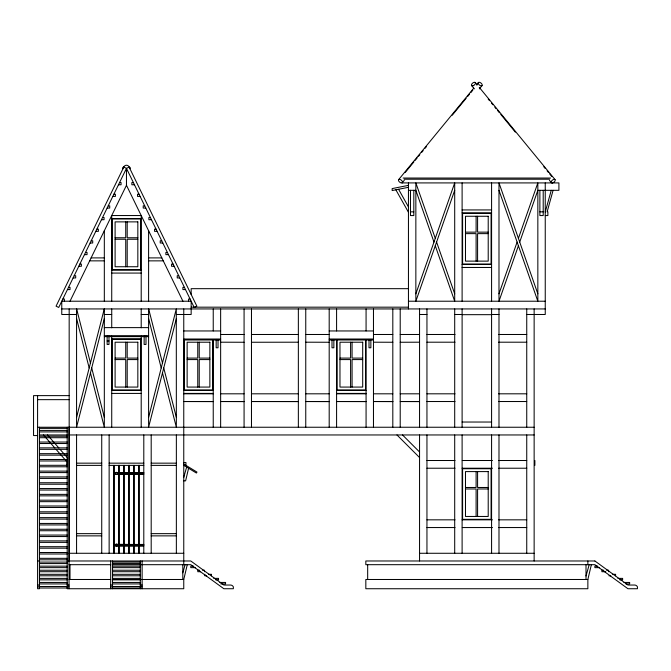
<?xml version="1.0" encoding="UTF-8"?>
<svg xmlns="http://www.w3.org/2000/svg" width="671" height="671" viewBox="0 0 671 671"><rect width="100%" height="100%" fill="white"/><g stroke="black" fill="none" stroke-linecap="round" stroke-linejoin="round"><path stroke-width="1.01" d="M188.593 468.274L185.607 480.847L183.762 480.847M67.192 427.242L67.192 588.735L183.762 588.735L183.762 579.484L187.276 564.688M587.863 579.484L365.829 579.484L365.829 588.735L587.863 588.735L587.863 579.484L591.377 564.688M76.569 417.362L104.265 308.937M104.324 318.591L76.569 427.242L76.569 308.937M148.601 417.362L176.297 308.937L176.356 427.242L162.483 372.917M176.356 318.591L148.601 427.242L148.601 308.937M545.246 211.994L551.243 190.321M553.097 190.321L547.133 211.851L547.872 211.851L547.872 215.559L545.246 215.559M183.762 477.358L186.647 467.083M182.806 572.808L185.087 564.688M586.009 575.995L589.188 564.688M415.852 293.823L454.703 182.915L454.703 301.22L435.278 245.771M454.703 190.321L415.852 301.22L415.852 182.915L435.278 238.373M498.989 293.823L517.115 242.072M518.415 238.373L537.84 182.915L537.84 301.22L498.989 190.321M518.415 245.771L498.989 301.22L498.989 182.915L537.84 293.823M519.706 242.072L537.84 190.321L558.909 190.321L558.909 182.915L402.072 182.915M129.939 168.74L130.308 167.742L128.522 166.106A2.843 2.843 0 0 0 124.412 166.106L122.625 167.742L122.994 168.74M70.002 301.22L126.467 185.28L126.467 170.359M398.683 179.576L473.76 88.169M476.418 84.932L478.415 82.508M405.276 172.405L413.881 161.929M415.198 160.319L417.186 157.903M418.511 156.293L419.836 154.682M421.816 152.258L423.141 150.648M425.129 148.232L426.454 146.622M452.254 115.202L466.152 98.285M467.477 96.674L469.457 94.259M470.782 92.648L472.77 90.233M402.29 182.722A2.399 1.283 39.4 0 0 400.377 179.576A2.399 1.283 39.4 0 0 398.792 181.145A2.399 1.283 39.4 0 0 402.29 182.722L404.286 180.289M479.362 88.882L482.021 85.653A2.399 1.283 39.4 0 0 480.109 82.508A2.399 1.283 39.4 0 0 478.524 84.076A2.399 1.283 39.4 0 0 482.021 85.653M408.446 185.364L392.166 188.593L392.166 190.547L408.446 187.31M125.385 170.593L127.549 170.593M403.12 178.041L550.572 178.041M404.168 179.216L549.524 179.216M119.555 182.554L121.065 182.554L121.065 184.777L118.473 184.777M133.37 182.554L131.86 182.554L131.86 184.777L134.452 184.777M408.446 190.321L415.852 190.321L433.978 242.072M113.885 194.204L115.395 194.204L115.395 196.418L112.803 196.418M139.04 194.204L137.538 194.204L137.538 196.418L140.122 196.418M108.216 205.846L109.725 205.846L109.725 208.069L107.134 208.069M144.718 205.846L143.208 205.846L143.208 208.069L145.792 208.069M462.109 209.931L491.583 209.931M410.484 211.851L413.814 211.851M539.878 211.851L543.208 211.851M462.109 212.892L491.583 212.892M102.546 217.488L104.055 217.488L104.055 219.711L101.464 219.711M150.388 217.488L148.878 217.488L148.878 219.711L151.47 219.711M111.73 218.503L141.204 218.503M96.876 229.138L98.385 229.138L98.385 231.352L95.794 231.352M156.058 229.138L154.548 229.138L154.548 231.352L157.14 231.352M465.481 232.149L476.108 232.149L476.108 216.263M488.211 232.149L477.584 232.149L477.584 216.263M465.481 233.634L476.108 233.634L476.108 261.128M488.211 233.634L477.584 233.634L477.584 261.128M115.102 237.76L125.729 237.76L125.729 221.875M137.832 237.76L127.205 237.76L127.205 221.875M115.102 239.245L125.729 239.245L125.729 266.739M137.832 239.245L127.205 239.245L127.205 266.739M91.206 240.78L92.715 240.78L92.715 243.003L90.124 243.003M161.728 240.78L160.218 240.78L160.218 243.003L162.81 243.003M85.536 252.422L87.045 252.422L87.045 254.645L84.454 254.645M167.398 252.422L165.888 252.422L165.888 254.645L168.48 254.645M91.097 257.899L104.324 257.899M148.601 257.899L161.828 257.899M89.654 260.86L104.324 260.86M148.601 260.86L163.271 260.86M79.866 264.072L81.376 264.072L81.376 266.286L78.784 266.286M173.068 264.072L171.558 264.072L171.558 266.286L174.15 266.286M462.109 264.5L491.583 264.5M462.109 267.461L491.583 267.461M111.73 270.111L141.204 270.111M111.73 273.072L141.204 273.072M74.196 275.714L75.697 275.714L75.697 277.937L73.114 277.937M178.738 275.714L177.228 275.714L177.228 277.937L179.82 277.937M68.517 287.356L70.027 287.356L70.027 289.578L67.444 289.578M184.408 287.356L182.898 287.356L182.898 289.578L185.49 289.578M408.446 288.673L191.16 288.673L191.16 294.46M62.848 299.006L64.357 299.006L64.357 301.22M190.078 299.006L188.568 299.006L188.568 301.22M408.446 301.22L545.246 301.22M191.16 307.175L194.062 307.175M194.775 307.175L408.446 307.175M61.766 308.937L545.246 308.937M76.569 314.489L61.766 314.489L61.766 301.22L191.16 301.22L191.16 314.489L176.356 314.489M104.324 314.489L111.73 314.489M141.204 314.489L148.601 314.489M419.551 314.489L426.949 314.489M454.703 314.489L462.109 314.489M491.583 314.489L498.989 314.489M526.743 314.489L545.246 314.489L545.246 182.915M462.109 314.674L491.583 314.674M104.324 327.624L148.601 327.624M183.451 330.954L220.642 330.954M329.193 330.954L373.47 330.954M220.642 334.485L244.076 334.485M251.474 334.485L298.352 334.485M305.758 334.485L329.193 334.485M373.47 334.485L392.812 334.485M400.21 334.485L419.551 334.485M426.949 334.485L455.013 334.485M498.67 334.485L526.743 334.485M104.324 335.685L148.601 335.685M104.324 336.632L148.601 336.632M111.73 338.847L141.204 338.847M184.005 339.023L220.642 339.023M329.193 339.023L373.47 339.023M184.005 339.971L220.642 339.971M329.193 339.971L373.47 339.971M107.134 340.952L108.987 340.952M220.642 342.202L244.076 342.26M251.474 342.26L298.352 342.202M305.758 342.202L329.193 342.26M373.47 342.202L392.812 342.26M400.21 342.26L419.551 342.202M426.949 342.202L455.013 342.202M498.67 342.202L526.743 342.202M115.102 358.104L125.729 358.104L125.729 342.218M137.832 358.104L127.205 358.104L127.205 342.218M187.134 358.104L197.76 358.104L197.76 342.218M209.864 358.104L199.237 358.104L199.237 342.218M339.971 358.104L350.589 358.104L350.589 342.218M362.701 358.104L352.074 358.104L352.074 342.218M115.102 359.581L125.729 359.581L125.729 387.075M137.832 359.581L127.205 359.581L127.205 387.075M187.134 359.581L197.76 359.581L197.76 387.075M209.864 359.581L199.237 359.581L199.237 387.075M339.971 359.581L350.589 359.581L350.589 387.075M362.701 359.581L352.074 359.581L352.074 387.075M111.73 390.455L141.204 390.455M183.762 390.455L213.235 390.455M336.59 390.455L366.072 390.455M111.73 393.416L141.204 393.416M183.762 393.416L213.235 393.416M336.59 393.416L366.072 393.416M183.762 393.81L213.235 393.81M220.642 393.81L244.076 393.81M251.474 393.81L298.352 393.81M305.758 393.81L329.193 393.81M336.59 393.81L366.072 393.81M373.47 393.81L392.812 393.81M400.21 393.81L419.551 393.81M426.949 393.81L455.013 393.81M498.67 393.81L526.743 393.81M69.172 395.622L33.55 395.622L33.55 435.554L37.584 435.554M37.584 399.656L69.172 399.656M426.949 401.526L455.013 401.526M498.67 401.526L526.743 401.526M462.109 422.034L491.583 422.034M37.584 427.242L534.141 427.242M39.614 428.358L67.134 428.358M39.438 430.413L67.192 430.413M39.438 431.898L67.192 431.898M39.623 434.959L67.134 434.959M69.172 434.959L534.141 434.959M39.438 436.225L67.192 436.225M39.438 437.71L67.192 437.71M39.438 442.046L67.192 442.046M39.438 443.523L67.192 443.523M39.438 447.859L67.192 447.859M39.438 449.335L67.192 449.335M39.438 453.671L67.192 453.671M39.438 455.148L67.192 455.148M39.438 459.484L67.192 459.484M426.949 460.507L455.013 460.507M462.294 460.507L492.439 460.507M498.67 460.507L526.743 460.507M39.438 460.969L67.192 460.969M183.988 462.529L185.951 462.529L185.951 465.38L183.988 465.38M76.569 463.158L101.732 463.158M109.138 463.158L143.795 463.158M151.193 463.158L176.356 463.158M39.438 465.297L67.192 465.297M76.569 465.38L101.732 465.38M109.138 465.38L143.795 465.38M151.193 465.38L176.356 465.38M39.438 466.781L67.192 466.781M426.949 468.224L455.013 468.224M462.109 468.224L492.439 468.224M498.67 468.224L526.743 468.224M39.438 471.117L67.192 471.117M39.438 472.594L67.192 472.594M143.795 472.652L117.148 472.652A1.074 1.074 0 0 0 115.622 472.636A1.074 1.074 0 0 0 115.622 474.162A1.074 1.074 0 0 0 117.148 474.137L143.795 474.137M39.438 476.93L67.192 476.93M39.438 478.406L67.192 478.406M39.438 482.743L67.192 482.743M39.438 484.227L67.192 484.227M465.481 487.482L476.108 487.482L476.108 471.596M488.211 487.482L477.584 487.482L477.584 471.596M39.438 488.555L67.192 488.555M465.481 488.966L476.108 488.966L476.108 516.46M488.211 488.966L477.584 488.966L477.584 516.46M39.438 490.04L67.192 490.04M39.438 494.368L67.192 494.368M39.438 495.852L67.192 495.852M39.438 500.189L67.192 500.189M39.438 501.665L67.192 501.665M39.438 506.001L67.192 506.001M39.438 507.477L67.192 507.477M39.438 511.814L67.192 511.814M39.438 513.298L67.192 513.298M39.438 517.626L67.192 517.626M39.438 519.111L67.192 519.111M426.949 519.832L455.013 519.832M462.109 519.832L492.439 519.832M498.67 519.832L526.743 519.832M39.438 523.439L67.192 523.439M39.438 524.923L67.192 524.923M426.949 527.549L455.013 527.549M462.294 527.549L492.439 527.549M498.67 527.549L526.743 527.549M39.438 529.26L67.192 529.26M39.438 530.736L67.192 530.736M76.569 533.646L101.732 533.646M151.193 533.646L176.356 533.646M39.438 535.072L67.192 535.072M76.569 535.869L101.732 535.869M151.193 535.869L176.356 535.869M39.438 536.548L67.192 536.548M39.438 540.885L67.192 540.885M39.438 542.369L67.192 542.369M143.795 544.449L117.148 544.449A1.074 1.074 0 0 0 115.622 544.424A1.074 1.074 0 0 0 115.622 545.951A1.074 1.074 0 0 0 117.148 545.926L143.795 545.926M39.438 546.697L67.192 546.697M39.438 548.182L67.192 548.182M39.438 552.51L67.192 552.51M69.172 553.273L183.762 553.273M419.551 553.273L534.141 553.273M39.438 553.994L67.192 553.994M39.438 558.331L67.192 558.331M39.438 559.807L67.192 559.807M37.584 560.981L39.438 560.981M67.192 560.981L190.79 560.981L223.846 585.037L230.455 585.037A3.187 3.187 0 0 1 233.349 586.89L233.349 588.735L223.846 588.735L190.79 564.688L112.82 564.688M39.438 562.097L67.192 562.097M112.527 562.097L140.281 562.097M39.438 563.573L67.192 563.573M112.527 563.573L140.281 563.573M69.046 564.688L110.757 564.688M39.438 566.165L67.192 566.165M112.527 566.165L140.281 566.165M193.625 566.165L190.774 566.165L190.774 567.649L195.529 567.649M597.727 566.165L594.875 566.165L594.875 567.649L599.631 567.649M39.438 567.649L67.192 567.649M112.527 567.649L140.281 567.649M39.438 570.233L67.192 570.233M112.527 570.233L140.281 570.233M199.706 570.233L197.802 570.233L197.802 571.717L200.663 571.717M202.567 570.233L204.462 570.233L204.462 571.717M603.808 570.233L601.904 570.233L601.904 571.717L605.712 571.717M606.668 570.233L608.572 570.233L608.572 571.717M39.438 571.717L67.192 571.717M112.527 571.717L140.281 571.717M39.438 574.309L67.192 574.309M112.527 574.309L140.281 574.309M208.639 574.309L211.499 574.309L211.499 575.785M612.74 574.309L615.601 574.309L615.601 575.785M39.438 575.785L67.192 575.785M112.527 575.785L140.281 575.785M206.743 575.785L204.84 575.785L204.84 574.309M608.941 575.785L610.845 575.785M39.438 578.377L67.192 578.377M112.527 578.377L140.281 578.377M213.772 578.377L218.528 578.377L218.528 579.861L215.676 579.861M617.874 578.377L622.629 578.377L622.629 579.861L619.778 579.861M69.046 579.484L110.757 579.484M112.845 579.484L183.762 579.484M39.438 579.861L67.192 579.861M112.527 579.861L140.281 579.861M39.438 582.445L67.192 582.445M112.527 582.445L140.281 582.445M219.853 582.445L225.557 582.445L225.557 583.929L220.801 583.929M623.955 582.445L629.658 582.445L629.658 583.929L625.858 583.929M39.438 583.929L67.192 583.929M112.527 583.929L140.281 583.929M37.584 585.037L39.438 585.037M67.192 585.037L69.046 585.037M110.673 585.037L112.527 585.037M140.281 585.037L142.126 585.037M39.438 586.521L67.192 586.521M112.527 586.521L140.281 586.521M37.584 586.89L39.438 586.89M67.192 586.89L69.046 586.89M110.673 586.89L112.527 586.89M140.281 586.89L142.126 586.89M39.438 587.997L67.192 587.997M112.527 587.997L140.281 587.997M183.762 464.022L196.972 472.09L196.393 473.038L183.762 465.33M402.525 434.959L419.551 451.986M396.98 434.959L419.551 457.538M47.473 434.959L58.914 448.035M60.256 449.578L67.654 458.033M43.456 434.959L54.896 448.035M56.238 449.578L66.999 461.883L66.999 465.431M475.278 82.508L477.274 84.932M479.262 87.356L555.009 179.576M488.203 99.09L489.528 100.7M491.507 103.116L492.833 104.735M494.821 107.15L496.137 108.761M497.463 110.371L499.45 112.787M500.776 114.397L515.328 132.12M543.787 166.76L545.104 168.371M547.091 170.795L548.417 172.405M549.742 174.015L551.721 176.431M471.671 85.653L474.33 88.882M549.406 180.289L551.403 182.722M398.566 189.272L408.446 206.886M395.865 189.809L408.446 212.246M126.467 185.28L182.931 301.22M436.578 242.072L454.703 293.823M148.668 308.937L162.483 363.028M163.749 367.976L176.356 417.362M148.601 318.591L161.216 367.976M76.628 308.937L90.451 363.028M91.709 367.976L104.324 417.362M76.569 318.591L89.184 367.976M90.451 372.917L104.324 427.242L104.324 308.937M587.863 560.981L587.863 564.688M586.009 564.688L586.009 579.484M543.208 190.321L543.208 215.559L539.878 215.559L539.878 190.321M534.879 460.507L534.879 465.38M534.141 308.937L534.141 560.981M526.743 308.937L526.743 427.242M526.743 434.959L526.743 553.273M498.989 308.937L498.989 427.242M498.989 434.959L498.989 553.273M491.583 182.915L491.583 301.22M491.583 308.937L491.583 427.242M491.583 434.959L491.583 553.273M462.109 182.915L462.109 301.22M462.109 308.937L462.109 427.242M462.109 434.959L462.109 553.273M454.703 308.937L454.703 427.242M454.703 434.959L454.703 553.273M426.949 308.937L426.949 427.242M426.949 434.959L426.949 553.273M419.551 308.937L419.551 427.242M419.551 434.959L419.551 560.981M413.814 190.321L413.814 215.559L410.484 215.559L410.484 190.321M408.446 182.915L408.446 308.937M400.21 308.937L400.21 427.242M392.812 308.937L392.812 427.242M373.47 308.937L373.47 427.242M370.862 339.4L370.862 347.779L369.008 347.779L369.008 339.4M367.674 564.688L367.674 579.484M366.072 308.937L366.072 330.929M366.072 339.878L366.072 427.242M365.578 340.373L365.578 389.952L337.094 389.952L337.094 340.373M336.59 308.937L336.59 330.929M336.59 339.878L336.59 427.242M333.856 339.4L333.856 347.779L332.002 347.779L332.002 339.4M329.193 308.937L329.193 427.242M305.758 308.937L305.758 427.242M298.352 308.937L298.352 427.242M251.474 308.937L251.474 427.242M244.076 308.937L244.076 427.242M220.642 308.937L220.642 427.242M218.025 339.4L218.025 347.779L216.171 347.779L216.171 339.4M213.235 308.937L213.235 330.929M213.235 339.878L213.235 427.242M212.741 340.373L212.741 389.952L184.257 389.952L184.257 340.373M183.762 308.937L183.762 564.688M182.806 564.688L182.806 579.484M176.356 434.959L176.356 553.273M151.193 434.959L151.193 553.273M148.601 230.74L148.601 301.22M145.993 336.062L145.993 344.449L144.139 344.449L144.139 336.062M143.795 434.959L143.795 553.273M142.126 560.981L142.126 588.735M141.204 301.22L141.204 215.542L111.73 215.542L111.73 301.22M141.204 308.937L141.204 327.784M141.204 336.163L141.204 427.242M140.281 560.981L140.281 588.735M139.115 465.38L139.115 553.273M138.796 465.38L138.796 553.273M134.116 465.38L134.116 553.273M133.797 465.38L133.797 553.273M129.126 465.38L129.126 553.273M128.807 465.38L128.807 553.273M124.127 465.38L124.127 553.273M123.808 465.38L123.808 553.273M119.128 465.38L119.128 553.273M118.809 465.38L118.809 553.273M114.129 465.38L114.129 553.273M113.818 465.38L113.818 553.273M112.527 560.981L112.527 588.735M111.73 308.937L111.73 327.784M111.73 336.163L111.73 427.242M110.673 560.981L110.673 588.735M109.138 434.959L109.138 553.273M108.987 336.062L108.987 344.449L107.134 344.449L107.134 336.062M104.324 230.74L104.324 301.22M101.732 434.959L101.732 553.273M76.569 434.959L76.569 553.273M70.002 564.688L70.002 579.484M69.172 308.937L69.172 560.981M69.046 427.242L69.046 588.735M39.438 427.242L39.438 588.735L37.584 588.735L37.584 395.622M123.799 167.079L56.07 306.161L58.729 307.461L126.467 168.371L129.126 167.079L196.863 306.161L194.196 307.461L126.467 168.371L123.799 167.079M117.098 473.978L116.737 474.229A0.906 0.906 0 0 1 115.462 473.399A0.906 0.906 0 0 1 116.737 472.569L143.636 472.82L143.636 473.978L117.098 473.978M117.098 545.766L116.737 546.018A0.906 0.906 0 0 1 115.462 545.188A0.906 0.906 0 0 1 116.737 544.357L143.636 544.609L143.636 545.766L117.098 545.766M491.088 213.386L462.604 213.386L462.604 264.005L491.088 264.005L491.088 213.386M488.211 216.263L465.481 216.263L465.481 261.128L488.211 261.128L488.211 216.263M140.709 218.998L112.225 218.998L112.225 269.616L140.709 269.616L140.709 218.998M137.832 221.875L115.102 221.875L115.102 266.739L137.832 266.739L137.832 221.875M140.709 339.341L112.225 339.341L112.225 389.952L140.709 389.952L140.709 339.341M137.832 342.218L115.102 342.218L115.102 387.075L137.832 387.075L137.832 342.218M209.864 342.218L187.134 342.218L187.134 387.075L209.864 387.075L209.864 342.218M362.701 342.218L339.971 342.218L339.971 387.075L362.701 387.075L362.701 342.218M213.235 401.526L183.762 401.526L213.235 401.585M244.076 401.526L220.642 401.526L244.076 401.585M298.352 401.526L251.474 401.526L298.352 401.585M329.193 401.526L305.758 401.526L329.193 401.585M366.072 401.526L336.59 401.526L366.072 401.585M392.812 401.526L373.47 401.526L392.812 401.585M419.551 401.526L400.21 401.526L419.551 401.585M491.088 468.727L462.604 468.727L462.604 519.337L491.088 519.337L491.088 468.727M488.211 471.596L465.481 471.596L465.481 516.46L488.211 516.46L488.211 471.596M594.892 560.981L365.829 560.981L365.829 564.688L594.892 564.688L627.947 588.735L637.45 588.735L637.45 586.89A3.187 3.187 0 0 0 634.556 585.037L627.947 585.037L594.892 560.981M552.577 182.898A2.399 1.283 -39.4 0 0 555.185 179.862A2.399 1.283 -39.4 0 0 551.856 180.675A2.399 1.283 -39.4 0 0 552.577 182.898M472.845 85.829A2.399 1.283 -39.4 0 0 475.454 82.793A2.399 1.283 -39.4 0 0 472.124 83.607A2.399 1.283 -39.4 0 0 472.845 85.829"/></g></svg>
